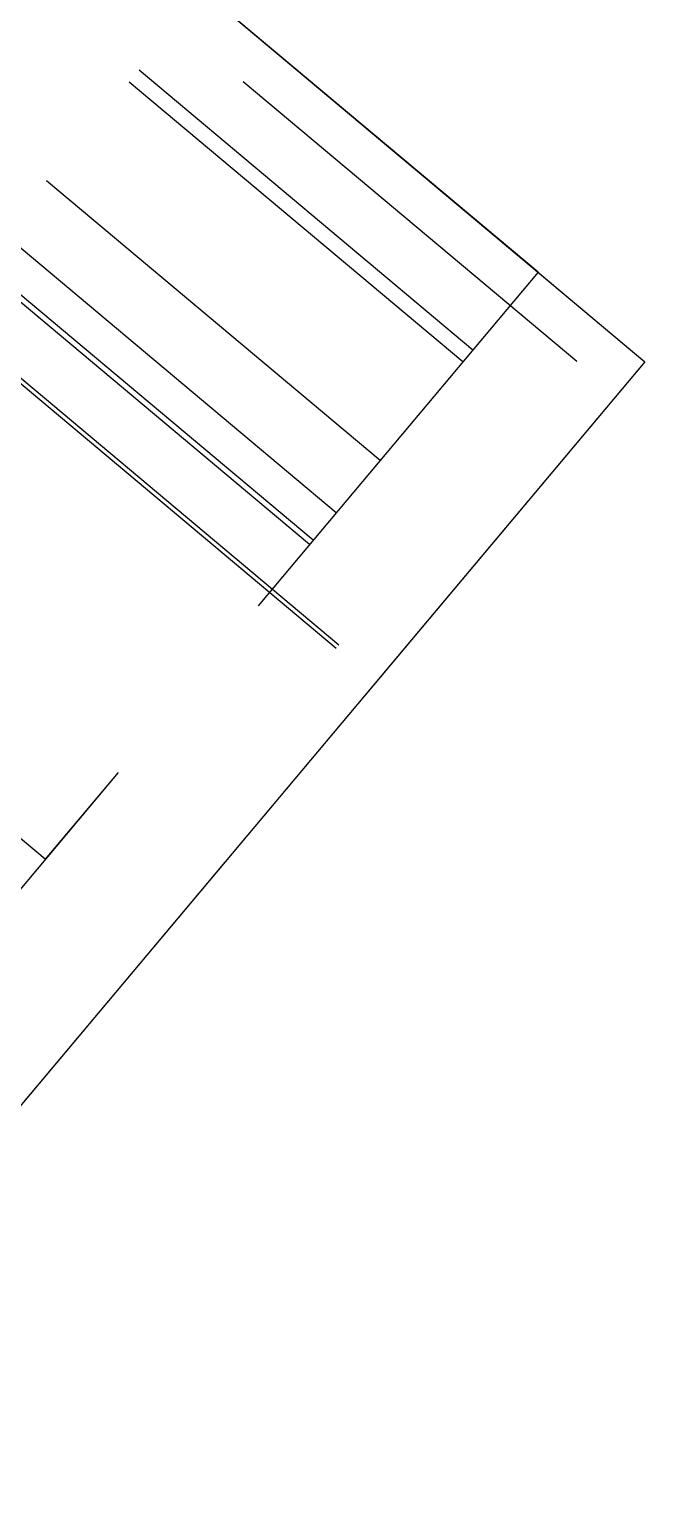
# Model space of a CAD drawing. Header units: millimetres. Extents: x 834140250 to 834644390, y 817877047 to 817987022.
# Drawn here: x 834541364 to 834541717, y 817954255 to 817955091 of the extents above; entities that cross this region are included whole.
import ezdxf

# ---------------------------------------------------------------- set-up
doc = ezdxf.new("R2010")
doc.units = ezdxf.units.MM
doc.header["$LTSCALE"] = 1000
doc.header["$MEASUREMENT"] = 0
doc.linetypes.add('3B52X-MAGP-P-L000_XB$0$HIDDEN', pattern=[0.375, 0.25, -0.125])
doc.layers.add('3B52X-MAGP-P-L000_XB$0$VPA500_Equipment', color=9, linetype='Continuous')
doc.layers.add('3B52X-MAGP-P-L000_XB$0$VPA500_Plinth', color=7, linetype='Continuous')

# ---------------------------------------------------------------- blocks, each defined once
blk = doc.blocks.new('GFA_GF')
at = {"layer": '3B52X-MAGP-P-L000_XB$0$VPA500_Equipment', "color": 253, "linetype": '3B52X-MAGP-P-L000_XB$0$HIDDEN'}
for p, q in [((-5793.45, 25829.42), (-6482.89, 26407.93)), ((-5815.69, 25880.71), (-6428.52, 26394.94)), ((-5853.18, 25836.02), (-6466.02, 26350.25)), ((-5858.89, 25829.22), (-6471.73, 26343.45)), ((-5906.39, 25772.61), (-6519.23, 26286.84)), ((-5931.59, 25742.58), (-6544.42, 26256.81)), ((-5930.05, 25666.63), (-6619.49, 26245.14)), ((-5944.82, 25726.81), (-6557.66, 26241.04)), ((-5946.92, 25724.31), (-6559.76, 26238.54)), ((-5931.65, 25664.72), (-6582.79, 26211.09)), ((-5930.05, 25666.63), (-6581.18, 26213)), ((-6098.51, 25543.65), (-6711.35, 26057.88)), ((-5815.69, 25880.71), (-7422.65, 23965.61)), ((-5815.69, 25880.71), (-6098.51, 25543.65))]:
    blk.add_line(p, q, dxfattribs=at)
blk.add_lwpolyline([(-8191.69, 24480.36), (-6520.45, 26472.07), (-5754.4, 25829.28), (-7425.65, 23837.57)], close=True, dxfattribs=at)
at = {"layer": '3B52X-MAGP-P-L000_XB$0$VPA500_Plinth', "color": 253}
blk.add_lwpolyline([(-8191.69, 24480.36), (-6520.45, 26472.07), (-5754.4, 25829.28), (-7425.65, 23837.57)], close=True, dxfattribs=at)

msp = doc.modelspace()

# ---------------------------------------------------------------- block references
msp.add_blockref('GFA_GF', (834547471.43, 817929071.1))

doc.saveas('drawing.dxf')
